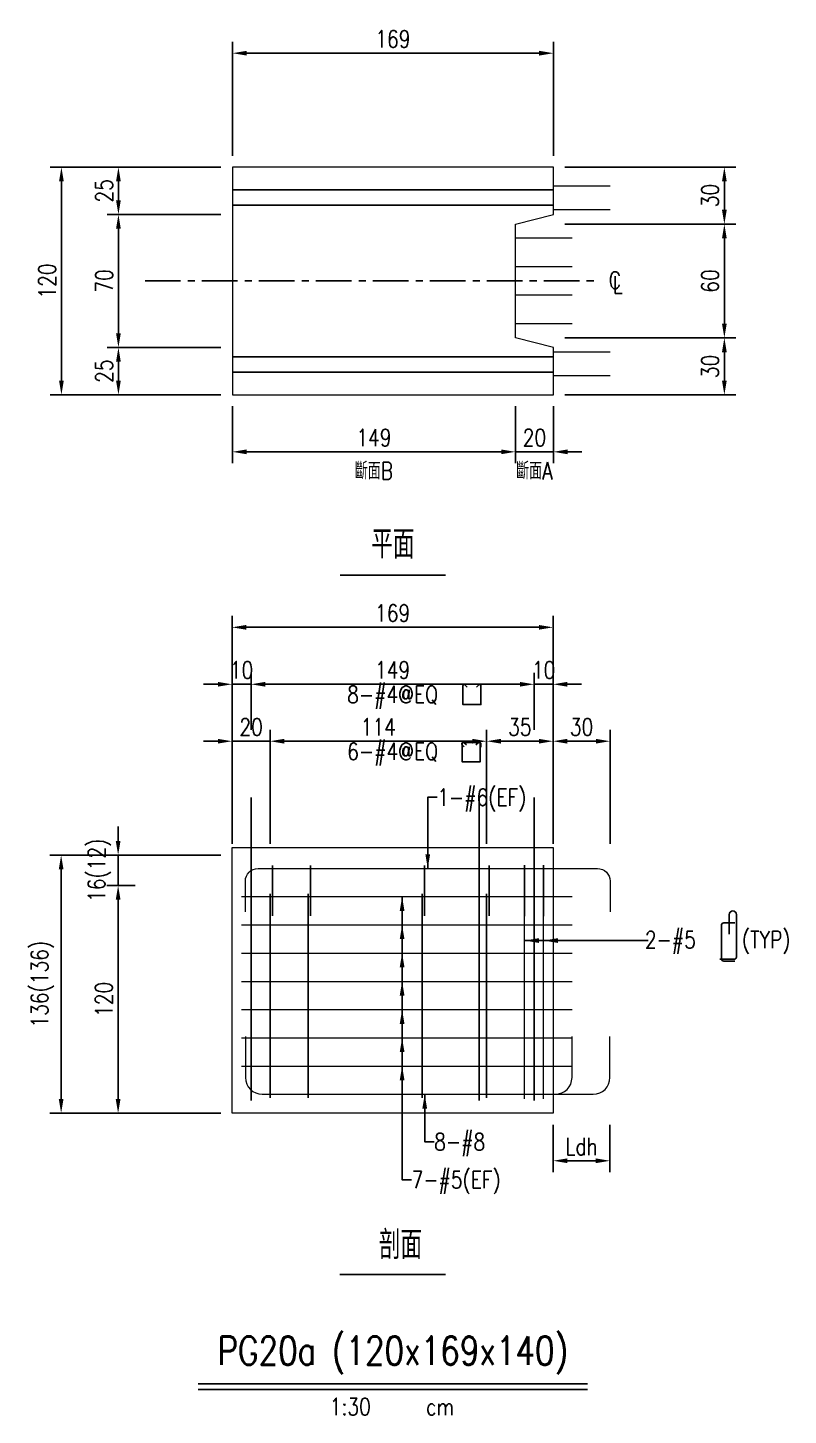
# Model space of a CAD drawing. Extents: x -4754 to 10419, y -19960 to 3841.
# Drawn here: x 669 to 1069, y 1833 to 2564 of the extents above; entities that cross this region are included whole.
import ezdxf
from ezdxf.enums import TextEntityAlignment as Align

# ---------------------------------------------------------------- set-up
doc = ezdxf.new("R2010")
doc.units = 0
doc.header["$LTSCALE"] = 3
doc.linetypes.add('CENTER', pattern=[2, 1.25, -0.25, 0.25, -0.25])
doc.layers.get('0').update_dxf_attribs({"linetype": 'CONTINUOUS'})
doc.layers.add('HB_0', color=7, linetype='CONTINUOUS', transparency=0.5)
for name, color, linetype in [('HB_DIM', 1, 'CONTINUOUS'), ('HB_TXT_CTEXT', 2, 'CONTINUOUS'), ('鋼筋', 3, 'CONTINUOUS')]:
    doc.layers.add(name, color=color, linetype=linetype)
doc.styles.get("Standard").update_dxf_attribs({"font": 'ROMANS.shx', "width": 0.8, "bigfont": 'LCHINA.shx'})
doc.dimstyles.new('30', dxfattribs={"dimscale": 3, "dimtxt": 3, "dimasz": 2.5, "dimexe": 2, "dimexo": 2, "dimgap": 1, "dimtad": 1, "dimdsep": 46, "dimtxsty": 'Standard', "dimcen": 0, "dimclrd": 256, "dimclre": 256, "dimclrt": 2, "dimadec": 0, "dimazin": 0, "dimtfac": 1, "dimtix": 1, "dimtmove": 2, "dimatfit": 3, "dimfxl": 1, "dimtolj": 1, "dimtzin": 0, "dimarcsym": 0})

# ---------------------------------------------------------------- blocks, each defined once
blk = doc.blocks.new('beam_Topview')
at = {"layer": 'HB_TXT_CTEXT', "color": 4, "linetype": 'Continuous'}
blk.add_line((-27.76, 0), (27.76, 0), dxfattribs=at)
at = {"layer": 'HB_TXT_CTEXT', "color": 4, "linetype": 'Continuous', "width": 0.8}
blk.add_text('平面', height=15, rotation=360, dxfattribs=at).set_placement((0, 16.5), align=Align.MIDDLE)
blk = doc.blocks.new('beam_title')
at = {"layer": 'HB_TXT_CTEXT', "color": 3, "linetype": 'Continuous'}
blk.add_line((-102.52, 3), (102.52, 3), dxfattribs=at)
at = {"layer": 'HB_TXT_CTEXT', "color": 1, "linetype": 'Continuous'}
blk.add_line((-102.52, 0), (102.52, 0), dxfattribs=at)
at = {"color": 3, "linetype": 'Continuous', "width": 0.8}
blk.add_attdef('A', text='', height=15, dxfattribs=at).set_placement((0, 19.49), align=Align.MIDDLE)
at = {"color": 2, "linetype": 'Continuous', "width": 0.8}
for tag, p in [('1:30', (-22.44, -9)), ('CM', (24.84, -9))]:
    blk.add_attdef(tag, text='', height=9, dxfattribs=at).set_placement(p, align=Align.MIDDLE)
blk = doc.blocks.new('*D89')
at = {"layer": 'HB_DIM', "linetype": 'Continuous', "lineweight": -2}
for p, q in [((776.22, 2496.95), (776.22, 2556.95)), ((783.72, 2550.95), (937.72, 2550.95)), ((945.22, 2496.95), (945.22, 2556.95))]:
    blk.add_line(p, q, dxfattribs=at)
at = {"layer": 'HB_DIM'}
for points in [[(783.72, 2552.2), (783.72, 2549.7), (776.22, 2550.95)], [(937.72, 2549.7), (937.72, 2552.2), (945.22, 2550.95)]]:
    blk.add_solid(points, dxfattribs=at)
at = {"layer": 'HB_DIM', "color": 2, "linetype": 'Continuous', "insert": (860.72, 2558.45), "char_height": 9, "attachment_point": 5, "rotation": 0}
blk.add_mtext('\\A1;169', dxfattribs=at)
blk = doc.blocks.new('*D90')
at = {"layer": 'HB_DIM', "linetype": 'Continuous', "lineweight": -2}
for p, q in [((776.22, 2364.95), (776.22, 2334.95)), ((925.22, 2364.95), (925.22, 2334.95)), ((783.72, 2340.95), (917.72, 2340.95))]:
    blk.add_line(p, q, dxfattribs=at)
at = {"layer": 'HB_DIM'}
for points in [[(783.72, 2342.2), (783.72, 2339.7), (776.22, 2340.95)], [(917.72, 2339.7), (917.72, 2342.2), (925.22, 2340.95)]]:
    blk.add_solid(points, dxfattribs=at)
at = {"layer": 'HB_DIM', "color": 2, "linetype": 'Continuous', "insert": (850.72, 2348.45), "char_height": 9, "attachment_point": 5, "rotation": 0}
blk.add_mtext('\\A1;149', dxfattribs=at)
blk = doc.blocks.new('*D91')
at = {"layer": 'HB_DIM', "linetype": 'Continuous', "lineweight": -2}
for p, q in [((925.22, 2364.95), (925.22, 2334.95)), ((945.22, 2364.95), (945.22, 2334.95)), ((917.72, 2340.95), (910.22, 2340.95)), ((925.22, 2340.95), (945.22, 2340.95)), ((952.72, 2340.95), (960.22, 2340.95))]:
    blk.add_line(p, q, dxfattribs=at)
at = {"layer": 'HB_DIM'}
for points in [[(917.72, 2339.7), (917.72, 2342.2), (925.22, 2340.95)], [(952.72, 2342.2), (952.72, 2339.7), (945.22, 2340.95)]]:
    blk.add_solid(points, dxfattribs=at)
at = {"layer": 'HB_DIM', "color": 2, "linetype": 'Continuous', "insert": (935.22, 2348.45), "char_height": 9, "attachment_point": 5, "rotation": 0}
blk.add_mtext('\\A1;20', dxfattribs=at)
blk = doc.blocks.new('*D92')
at = {"layer": 'HB_DIM', "linetype": 'Continuous', "lineweight": -2}
for p, q in [((770.22, 2490.95), (680.22, 2490.95)), ((686.22, 2483.45), (686.22, 2378.45)), ((770.22, 2370.95), (680.22, 2370.95))]:
    blk.add_line(p, q, dxfattribs=at)
at = {"layer": 'HB_DIM'}
for points in [[(687.47, 2483.45), (684.97, 2483.45), (686.22, 2490.95)], [(684.97, 2378.45), (687.47, 2378.45), (686.22, 2370.95)]]:
    blk.add_solid(points, dxfattribs=at)
at = {"layer": 'HB_DIM', "color": 2, "linetype": 'Continuous', "insert": (678.72, 2430.95), "char_height": 9, "attachment_point": 5, "rotation": 90}
blk.add_mtext('\\A1;120', dxfattribs=at)
blk = doc.blocks.new('*D93')
at = {"layer": 'HB_DIM', "linetype": 'Continuous', "lineweight": -2}
for p, q in [((770.22, 2490.95), (710.22, 2490.95)), ((716.22, 2483.45), (716.22, 2473.45)), ((770.22, 2465.95), (710.22, 2465.95))]:
    blk.add_line(p, q, dxfattribs=at)
at = {"layer": 'HB_DIM'}
for points in [[(717.47, 2483.45), (714.97, 2483.45), (716.22, 2490.95)], [(714.97, 2473.45), (717.47, 2473.45), (716.22, 2465.95)]]:
    blk.add_solid(points, dxfattribs=at)
at = {"layer": 'HB_DIM', "color": 2, "linetype": 'Continuous', "insert": (708.72, 2478.45), "char_height": 9, "attachment_point": 5, "rotation": 90}
blk.add_mtext('\\A1;25', dxfattribs=at)
blk = doc.blocks.new('*D94')
at = {"layer": 'HB_DIM', "linetype": 'Continuous', "lineweight": -2}
for p, q in [((770.22, 2465.95), (710.22, 2465.95)), ((716.22, 2458.45), (716.22, 2403.45)), ((770.22, 2395.95), (710.22, 2395.95))]:
    blk.add_line(p, q, dxfattribs=at)
at = {"layer": 'HB_DIM'}
for points in [[(717.47, 2458.45), (714.97, 2458.45), (716.22, 2465.95)], [(714.97, 2403.45), (717.47, 2403.45), (716.22, 2395.95)]]:
    blk.add_solid(points, dxfattribs=at)
at = {"layer": 'HB_DIM', "color": 2, "linetype": 'Continuous', "insert": (708.72, 2430.95), "char_height": 9, "attachment_point": 5, "rotation": 90}
blk.add_mtext('\\A1;70', dxfattribs=at)
blk = doc.blocks.new('*D95')
at = {"layer": 'HB_DIM', "linetype": 'Continuous', "lineweight": -2}
for p, q in [((770.22, 2395.95), (710.22, 2395.95)), ((716.22, 2388.45), (716.22, 2378.45)), ((770.22, 2370.95), (710.22, 2370.95))]:
    blk.add_line(p, q, dxfattribs=at)
at = {"layer": 'HB_DIM'}
for points in [[(717.47, 2388.45), (714.97, 2388.45), (716.22, 2395.95)], [(714.97, 2378.45), (717.47, 2378.45), (716.22, 2370.95)]]:
    blk.add_solid(points, dxfattribs=at)
at = {"layer": 'HB_DIM', "color": 2, "linetype": 'Continuous', "insert": (708.72, 2383.45), "char_height": 9, "attachment_point": 5, "rotation": 90}
blk.add_mtext('\\A1;25', dxfattribs=at)
blk = doc.blocks.new('*D96')
at = {"layer": 'HB_DIM', "linetype": 'Continuous', "lineweight": -2}
for p, q in [((951.22, 2490.95), (1041.22, 2490.95)), ((1035.22, 2483.45), (1035.22, 2468.45)), ((951.22, 2460.95), (1041.22, 2460.95))]:
    blk.add_line(p, q, dxfattribs=at)
at = {"layer": 'HB_DIM'}
for points in [[(1036.47, 2483.45), (1033.97, 2483.45), (1035.22, 2490.95)], [(1033.97, 2468.45), (1036.47, 2468.45), (1035.22, 2460.95)]]:
    blk.add_solid(points, dxfattribs=at)
at = {"layer": 'HB_DIM', "color": 2, "linetype": 'Continuous', "insert": (1027.72, 2475.95), "char_height": 9, "attachment_point": 5, "rotation": 90}
blk.add_mtext('\\A1;30', dxfattribs=at)
blk = doc.blocks.new('*D97')
at = {"layer": 'HB_DIM', "linetype": 'Continuous', "lineweight": -2}
for p, q in [((951.22, 2460.95), (1041.22, 2460.95)), ((1035.22, 2453.45), (1035.22, 2408.45)), ((951.22, 2400.95), (1041.22, 2400.95))]:
    blk.add_line(p, q, dxfattribs=at)
at = {"layer": 'HB_DIM'}
for points in [[(1036.47, 2453.45), (1033.97, 2453.45), (1035.22, 2460.95)], [(1033.97, 2408.45), (1036.47, 2408.45), (1035.22, 2400.95)]]:
    blk.add_solid(points, dxfattribs=at)
at = {"layer": 'HB_DIM', "color": 2, "linetype": 'Continuous', "insert": (1027.72, 2430.95), "char_height": 9, "attachment_point": 5, "rotation": 90}
blk.add_mtext('\\A1;60', dxfattribs=at)
blk = doc.blocks.new('*D98')
at = {"layer": 'HB_DIM', "linetype": 'Continuous', "lineweight": -2}
for p, q in [((951.22, 2400.95), (1041.22, 2400.95)), ((1035.22, 2393.45), (1035.22, 2378.45)), ((951.22, 2370.95), (1041.22, 2370.95))]:
    blk.add_line(p, q, dxfattribs=at)
at = {"layer": 'HB_DIM'}
for points in [[(1036.47, 2393.45), (1033.97, 2393.45), (1035.22, 2400.95)], [(1033.97, 2378.45), (1036.47, 2378.45), (1035.22, 2370.95)]]:
    blk.add_solid(points, dxfattribs=at)
at = {"layer": 'HB_DIM', "color": 2, "linetype": 'Continuous', "insert": (1027.72, 2385.95), "char_height": 9, "attachment_point": 5, "rotation": 90}
blk.add_mtext('\\A1;30', dxfattribs=at)
blk = doc.blocks.new('cl')
at = {"layer": 'HB_TXT_CTEXT', "linetype": 'Continuous', "width": 0.8}
for s, p in [('C', (-0.18, 0.11)), ('L', (0.23, -0.56))]:
    blk.add_text(s, height=2.5, dxfattribs=at).set_placement(p, align=Align.MIDDLE)
blk = doc.blocks.new('beam_SectionSide')
at = {"layer": 'HB_TXT_CTEXT', "color": 4, "linetype": 'Continuous'}
blk.add_line((-27.76, 0), (27.76, 0), dxfattribs=at)
at = {"layer": 'HB_TXT_CTEXT', "color": 4, "linetype": 'Continuous', "width": 0.8}
blk.add_text(' 剖面', height=15, rotation=360, dxfattribs=at).set_placement((0, 16.5), align=Align.MIDDLE)
blk = doc.blocks.new('rebar_arrowD')
at = {"color": 1, "linetype": 'Continuous'}
blk.add_solid([(-1.25, -7.5), (0, 0), (1.25, -7.5)], dxfattribs=at)
blk = doc.blocks.new('*D306')
at = {"layer": 'HB_DIM', "linetype": 'Continuous', "lineweight": -2}
for p, q in [((945.07, 1986.51), (945.07, 1961.51)), ((975.01, 1986.51), (975.01, 1961.51)), ((967.51, 1967.51), (952.57, 1967.51))]:
    blk.add_line(p, q, dxfattribs=at)
at = {"layer": 'HB_DIM'}
for points in [[(952.57, 1968.76), (952.57, 1966.26), (945.07, 1967.51)], [(967.51, 1966.26), (967.51, 1968.76), (975.01, 1967.51)]]:
    blk.add_solid(points, dxfattribs=at)
at = {"layer": 'HB_DIM', "color": 2, "linetype": 'Continuous', "insert": (960.04, 1975.01), "char_height": 9, "attachment_point": 5, "rotation": 0}
blk.add_mtext('\\A1;Ldh', dxfattribs=at)
blk = doc.blocks.new('rebar_arrowU')
at = {"color": 1, "linetype": 'Continuous'}
blk.add_solid([(-1.25, -7.5), (0, 0), (1.25, -7.5)], dxfattribs=at)
blk = doc.blocks.new('rebar_arrowL')
at = {"color": 1, "linetype": 'Continuous', "extrusion": (0, 0, -1)}
blk.add_solid([(-7.5, 1.25), (0, 0), (-7.5, -1.25)], dxfattribs=at)
blk = doc.blocks.new('rebar_2Tie_180_90')
at = {"layer": 'HB_TXT_CTEXT', "linetype": 'Continuous'}
for points in [[(46.52, -8.69), (46.52, 13.68, 1), (42.68, 13.68), (42.68, 3.28)], [(45.67, 9.28), (39.8, 9.28, 0.414214), (38.6, 8.08), (38.6, -9.57)], [(46.52, -8.69, -0.414214), (45.32, -9.89), (37.81, -9.89)], [(38.6, -9.57, 0.414214), (39.8, -10.77), (45.67, -10.77)]]:
    blk.add_lwpolyline(points, format="xyb", dxfattribs=at)
at = {"color": 2, "linetype": 'Continuous', "width": 0.8}
for tag, p in [('2-D16', (-1.67, 0.43)), ('(TYP)', (49.39, 0.45))]:
    blk.add_attdef(tag, text='', height=9, dxfattribs=at).set_placement(p, align=Align.MIDDLE_LEFT)
blk = doc.blocks.new('*D307')
at = {"layer": 'HB_DIM', "linetype": 'Continuous', "lineweight": -2}
for p, q in [((776.07, 2134.51), (776.07, 2254.51)), ((945.07, 2134.51), (945.07, 2254.51)), ((783.57, 2248.51), (937.57, 2248.51))]:
    blk.add_line(p, q, dxfattribs=at)
at = {"layer": 'HB_DIM'}
for points in [[(783.57, 2249.76), (783.57, 2247.26), (776.07, 2248.51)], [(937.57, 2247.26), (937.57, 2249.76), (945.07, 2248.51)]]:
    blk.add_solid(points, dxfattribs=at)
at = {"layer": 'HB_DIM', "color": 2, "linetype": 'Continuous', "insert": (860.57, 2256.01), "char_height": 9, "attachment_point": 5, "rotation": 0}
blk.add_mtext('\\A1;169', dxfattribs=at)
blk = doc.blocks.new('*D308')
at = {"layer": 'HB_DIM', "linetype": 'Continuous', "lineweight": -2}
for p, q in [((776.07, 2194.51), (776.07, 2224.51)), ((786.07, 2194.51), (786.07, 2224.51)), ((768.57, 2218.51), (761.07, 2218.51)), ((776.07, 2218.51), (786.07, 2218.51)), ((793.57, 2218.51), (801.07, 2218.51))]:
    blk.add_line(p, q, dxfattribs=at)
at = {"layer": 'HB_DIM'}
for points in [[(768.57, 2217.26), (768.57, 2219.76), (776.07, 2218.51)], [(793.57, 2219.76), (793.57, 2217.26), (786.07, 2218.51)]]:
    blk.add_solid(points, dxfattribs=at)
at = {"layer": 'HB_DIM', "color": 2, "linetype": 'Continuous', "insert": (781.07, 2226.01), "char_height": 9, "attachment_point": 5, "rotation": 0}
blk.add_mtext('\\A1;10', dxfattribs=at)
blk = doc.blocks.new('*D309')
at = {"layer": 'HB_DIM', "linetype": 'Continuous', "lineweight": -2}
for p, q in [((786.07, 2194.51), (786.07, 2224.51)), ((935.07, 2194.51), (935.07, 2224.51)), ((793.57, 2218.51), (927.57, 2218.51))]:
    blk.add_line(p, q, dxfattribs=at)
at = {"layer": 'HB_DIM'}
for points in [[(793.57, 2219.76), (793.57, 2217.26), (786.07, 2218.51)], [(927.57, 2217.26), (927.57, 2219.76), (935.07, 2218.51)]]:
    blk.add_solid(points, dxfattribs=at)
at = {"layer": 'HB_DIM', "color": 2, "linetype": 'Continuous', "insert": (860.57, 2226.01), "char_height": 9, "attachment_point": 5, "rotation": 0}
blk.add_mtext('\\A1;149', dxfattribs=at)
blk = doc.blocks.new('*D310')
at = {"layer": 'HB_DIM', "linetype": 'Continuous', "lineweight": -2}
for p, q in [((935.07, 2194.51), (935.07, 2224.51)), ((945.07, 2194.51), (945.07, 2224.51)), ((927.57, 2218.51), (920.07, 2218.51)), ((935.07, 2218.51), (945.07, 2218.51)), ((952.57, 2218.51), (960.07, 2218.51))]:
    blk.add_line(p, q, dxfattribs=at)
at = {"layer": 'HB_DIM'}
for points in [[(927.57, 2217.26), (927.57, 2219.76), (935.07, 2218.51)], [(952.57, 2219.76), (952.57, 2217.26), (945.07, 2218.51)]]:
    blk.add_solid(points, dxfattribs=at)
at = {"layer": 'HB_DIM', "color": 2, "linetype": 'Continuous', "insert": (940.07, 2226.01), "char_height": 9, "attachment_point": 5, "rotation": 0}
blk.add_mtext('\\A1;10', dxfattribs=at)
blk = doc.blocks.new('*D311')
at = {"layer": 'HB_DIM', "linetype": 'Continuous', "lineweight": -2}
for p, q in [((776.07, 2134.51), (776.07, 2194.51)), ((796.07, 2134.51), (796.07, 2194.51)), ((768.57, 2188.51), (761.07, 2188.51)), ((776.07, 2188.51), (796.07, 2188.51)), ((803.57, 2188.51), (811.07, 2188.51))]:
    blk.add_line(p, q, dxfattribs=at)
at = {"layer": 'HB_DIM'}
for points in [[(768.57, 2187.26), (768.57, 2189.76), (776.07, 2188.51)], [(803.57, 2189.76), (803.57, 2187.26), (796.07, 2188.51)]]:
    blk.add_solid(points, dxfattribs=at)
at = {"layer": 'HB_DIM', "color": 2, "linetype": 'Continuous', "insert": (786.07, 2196.01), "char_height": 9, "attachment_point": 5, "rotation": 0}
blk.add_mtext('\\A1;20', dxfattribs=at)
blk = doc.blocks.new('*D312')
at = {"layer": 'HB_DIM', "linetype": 'Continuous', "lineweight": -2}
for p, q in [((796.07, 2134.51), (796.07, 2194.51)), ((910.07, 2134.51), (910.07, 2194.51)), ((803.57, 2188.51), (902.57, 2188.51))]:
    blk.add_line(p, q, dxfattribs=at)
at = {"layer": 'HB_DIM'}
for points in [[(803.57, 2189.76), (803.57, 2187.26), (796.07, 2188.51)], [(902.57, 2187.26), (902.57, 2189.76), (910.07, 2188.51)]]:
    blk.add_solid(points, dxfattribs=at)
at = {"layer": 'HB_DIM', "color": 2, "linetype": 'Continuous', "insert": (853.07, 2196.01), "char_height": 9, "attachment_point": 5, "rotation": 0}
blk.add_mtext('\\A1;114', dxfattribs=at)
blk = doc.blocks.new('*D313')
at = {"layer": 'HB_DIM', "linetype": 'Continuous', "lineweight": -2}
for p, q in [((910.07, 2134.51), (910.07, 2194.51)), ((945.07, 2134.51), (945.07, 2194.51)), ((917.57, 2188.51), (937.57, 2188.51))]:
    blk.add_line(p, q, dxfattribs=at)
at = {"layer": 'HB_DIM'}
for points in [[(917.57, 2189.76), (917.57, 2187.26), (910.07, 2188.51)], [(937.57, 2187.26), (937.57, 2189.76), (945.07, 2188.51)]]:
    blk.add_solid(points, dxfattribs=at)
at = {"layer": 'HB_DIM', "color": 2, "linetype": 'Continuous', "insert": (927.57, 2196.01), "char_height": 9, "attachment_point": 5, "rotation": 0}
blk.add_mtext('\\A1;35', dxfattribs=at)
blk = doc.blocks.new('*D314')
at = {"layer": 'HB_DIM', "linetype": 'Continuous', "lineweight": -2}
for p, q in [((945.07, 2134.51), (945.07, 2194.51)), ((975.07, 2134.51), (975.07, 2194.51)), ((952.57, 2188.51), (967.57, 2188.51))]:
    blk.add_line(p, q, dxfattribs=at)
at = {"layer": 'HB_DIM'}
for points in [[(952.57, 2189.76), (952.57, 2187.26), (945.07, 2188.51)], [(967.57, 2187.26), (967.57, 2189.76), (975.07, 2188.51)]]:
    blk.add_solid(points, dxfattribs=at)
at = {"layer": 'HB_DIM', "color": 2, "linetype": 'Continuous', "insert": (960.07, 2196.01), "char_height": 9, "attachment_point": 5, "rotation": 0}
blk.add_mtext('\\A1;30', dxfattribs=at)
blk = doc.blocks.new('*D315')
at = {"layer": 'HB_DIM', "linetype": 'Continuous', "lineweight": -2}
for p, q in [((770.07, 2128.51), (680.07, 2128.51)), ((686.07, 2121.01), (686.07, 2000.01)), ((770.07, 1992.51), (680.07, 1992.51))]:
    blk.add_line(p, q, dxfattribs=at)
at = {"layer": 'HB_DIM'}
for points in [[(687.32, 2121.01), (684.82, 2121.01), (686.07, 2128.51)], [(684.82, 2000.01), (687.32, 2000.01), (686.07, 1992.51)]]:
    blk.add_solid(points, dxfattribs=at)
at = {"layer": 'HB_DIM', "color": 2, "linetype": 'Continuous', "insert": (676.22, 2060.51), "char_height": 9, "attachment_point": 5, "rotation": 90}
blk.add_mtext('\\A1;136(136)', dxfattribs=at)
blk = doc.blocks.new('*D316')
at = {"layer": 'HB_DIM', "linetype": 'Continuous', "lineweight": -2}
for p, q in [((716.07, 2136.01), (716.07, 2143.51)), ((770.07, 2128.51), (710.07, 2128.51)), ((716.07, 2128.51), (716.07, 2112.51)), ((725.07, 2112.51), (710.07, 2112.51)), ((716.07, 2105.01), (716.07, 2097.51))]:
    blk.add_line(p, q, dxfattribs=at)
at = {"layer": 'HB_DIM'}
for points in [[(714.82, 2136.01), (717.32, 2136.01), (716.07, 2128.51)], [(717.32, 2105.01), (714.82, 2105.01), (716.07, 2112.51)]]:
    blk.add_solid(points, dxfattribs=at)
at = {"layer": 'HB_DIM', "color": 2, "linetype": 'Continuous', "insert": (706.22, 2120.51), "char_height": 9, "attachment_point": 5, "rotation": 90}
blk.add_mtext('\\A1;16(12)', dxfattribs=at)
blk = doc.blocks.new('*D317')
at = {"layer": 'HB_DIM', "linetype": 'Continuous', "lineweight": -2}
for p, q in [((725.07, 2112.51), (710.07, 2112.51)), ((716.07, 2105.01), (716.07, 2000.01)), ((770.07, 1992.51), (710.07, 1992.51))]:
    blk.add_line(p, q, dxfattribs=at)
at = {"layer": 'HB_DIM'}
for points in [[(717.32, 2105.01), (714.82, 2105.01), (716.07, 2112.51)], [(714.82, 2000.01), (717.32, 2000.01), (716.07, 1992.51)]]:
    blk.add_solid(points, dxfattribs=at)
at = {"layer": 'HB_DIM', "color": 2, "linetype": 'Continuous', "insert": (708.57, 2052.51), "char_height": 9, "attachment_point": 5, "rotation": 90}
blk.add_mtext('\\A1;120', dxfattribs=at)
blk = doc.blocks.new('dim_rebar_HoopU')
at = {"linetype": 'Continuous'}
blk.add_lwpolyline([(44.17, 4.47), (45.41, 5.71, -0.668179), (46.47, 5.27), (46.47, -4.68), (37.02, -4.68), (37.02, 5.27, -0.668179), (38.09, 5.71), (39.33, 4.47)], format="xyb", dxfattribs=at)
at = {"linetype": 'Continuous', "width": 0.8}
blk.add_attdef('25-D13@EQ', text='', height=9, dxfattribs=at).set_placement((0, 0), align=Align.MIDDLE)
blk = doc.blocks.new('dim_rebar_HoopUwithTie')
at = {"linetype": 'Continuous'}
for points in [[(37.71, 3.13), (36.52, 4.32, -0.668179), (36.95, 5.34), (45.82, 5.34, -0.414214), (46.42, 4.74), (46.42, 2.79)], [(43.88, 4.04), (45.07, 5.23, -0.668179), (46.09, 4.81), (46.09, -4.89), (36.68, -4.89), (36.68, 4.81, -0.668179), (37.71, 5.23), (38.89, 4.04)]]:
    blk.add_lwpolyline(points, format="xyb", dxfattribs=at)
at = {"linetype": 'Continuous', "width": 0.8}
blk.add_attdef('22-D13@EQ', text='', height=9, dxfattribs=at).set_placement((0, 0), align=Align.MIDDLE)

msp = doc.modelspace()

# ---------------------------------------------------------------- linework, layer by layer
at = {"layer": 'HB_0', "lineweight": 5}
for p, q in [((925.223, 2490.95, 136), (776.223, 2490.95, 136)), ((776.223, 2490.95, 136), (776.223, 2478.95, 136)), ((945.223, 2490.95, 136), (925.223, 2490.95, 136)), ((945.223, 2478.95, 136), (945.223, 2490.95, 136)), ((925.223, 2478.95, 136), (776.223, 2478.95, 136)), ((776.223, 2478.95, 136), (776.223, 2470.95, 124)), ((776.223, 2478.95, 136), (925.223, 2478.95, 136)), ((945.223, 2478.95, 136), (925.223, 2478.95, 136)), ((925.223, 2478.95, 136), (945.223, 2478.95, 136)), ((945.223, 2470.95, 124), (945.223, 2478.95, 136)), ((776.223, 2470.95, 124), (925.223, 2470.95, 124)), ((925.223, 2470.95, 124), (776.223, 2470.95, 124)), ((776.223, 2470.95, 124), (776.223, 2390.95, 124)), ((945.223, 2470.95, 124), (925.223, 2470.95, 124)), ((925.223, 2470.95, 124), (945.223, 2470.95, 124)), ((945.223, 2465.95, 124), (945.223, 2470.95, 124)), ((925.223, 2460.95, 124), (945.223, 2465.95, 124)), ((925.223, 2400.95, 124), (925.223, 2460.95, 124)), ((945.223, 2395.95, 124), (925.223, 2400.95, 124)), ((925.223, 2390.95, 124), (776.223, 2390.95, 124)), ((776.223, 2390.95, 124), (776.223, 2382.95, 140)), ((776.223, 2390.95, 124), (925.223, 2390.95, 124)), ((925.223, 2390.95, 124), (945.223, 2390.95, 124)), ((945.223, 2390.95, 124), (925.223, 2390.95, 124)), ((945.223, 2390.95, 124), (945.223, 2395.95, 124)), ((945.223, 2382.95, 140), (945.223, 2390.95, 124)), ((925.223, 2382.95, 140), (776.223, 2382.95, 140)), ((776.223, 2382.95, 140), (776.223, 2370.95, 140)), ((776.223, 2382.95, 140), (925.223, 2382.95, 140)), ((925.223, 2382.95, 140), (945.223, 2382.95, 140)), ((945.223, 2382.95, 140), (925.223, 2382.95, 140)), ((945.223, 2370.95, 140), (945.223, 2382.95, 140)), ((776.223, 2370.95, 140), (925.223, 2370.95, 140)), ((925.223, 2370.95, 140), (945.223, 2370.95, 140)), ((776.073, 2132.507), (925.073, 2132.507)), ((776.073, 2116.507, -8), (776.073, 2132.507)), ((776.073, 1992.507, -108), (776.073, 2128.507, -108)), ((925.073, 2132.507), (945.073, 2132.507)), ((945.073, 2132.507), (945.073, 2116.507, -8)), ((945.073, 2128.507, -108), (945.073, 1992.507, -108)), ((945.073, 2116.507, -13), (945.073, 1992.507, -13)), ((925.073, 1992.507, -108), (776.073, 1992.507, -108)), ((945.073, 1992.507, -108), (925.073, 1992.507, -108)), ((945.073, 1992.507, -13), (925.073, 1992.507, -18))]:
    msp.add_line(p, q, dxfattribs=at)
at = {"layer": 'HB_0', "color": 1, "linetype": 'CENTER', "ltscale": 5}
msp.add_lwpolyline([(730.223, 2430.95), (968.223, 2430.95)], dxfattribs=at)
at = {"layer": 'HB_TXT_CTEXT', "color": 1, "linetype": 'Continuous'}
for points in [[(879.073, 2121.507), (879.073, 2129.007), (879.073, 2159.007), (884.073, 2159.007)], [(865.573, 2106.632), (865.573, 2017.382), (865.573, 1957.507), (870.573, 1957.507)], [(930.073, 2083.507), (940.073, 2083.507), (995.073, 2083.507)], [(877.473, 2002.507), (877.473, 1992.507), (877.473, 1977.507), (882.473, 1977.507)]]:
    msp.add_lwpolyline(points, dxfattribs=at)
at = {"layer": '鋼筋', "lineweight": 5}
for p, q in [((975.16, 2480.95, 18.89), (945.223, 2480.95, 18.89)), ((975.16, 2468.45, 18.89), (945.223, 2468.45, 18.89)), ((955.16, 2453.45, 18.89), (925.223, 2453.45, 18.89)), ((955.16, 2438.45, 18.89), (925.223, 2438.45, 18.89)), ((955.16, 2423.45, 18.89), (925.223, 2423.45, 18.89)), ((955.16, 2408.45, 18.89), (925.223, 2408.45, 18.89)), ((975.16, 2393.45, 18.89), (945.223, 2393.45, 18.89)), ((975.16, 2380.95, 18.89), (945.223, 2380.95, 18.89)), ((786.073, 2148.142, -81.055), (786.073, 2155.762, -81.055)), ((786.073, 2155.762, -87.405), (786.073, 2002.507, -87.405)), ((786.073, 2002.507, -8.595), (786.073, 2155.762, -8.595)), ((786.073, 2155.762, -14.945), (786.073, 2148.142, -14.945)), ((906.073, 2148.142, -81.055), (906.073, 2155.762, -81.055)), ((906.073, 2155.762, -87.405), (906.073, 2002.507, -87.405)), ((906.073, 2002.507, -8.595), (906.073, 2155.762, -8.595)), ((906.073, 2155.762, -14.945), (906.073, 2148.142, -14.945)), ((935.073, 2148.142, -81.055), (935.073, 2155.762, -81.055)), ((935.073, 2155.762, -87.405), (935.073, 2002.507, -87.405)), ((935.073, 2002.507, -8.595), (935.073, 2155.762, -8.595)), ((935.073, 2155.762, -14.945), (935.073, 2148.142, -14.945)), ((789.758, 2121.507, -98), (968.388, 2121.507, -98)), ((797.343, 2096.51, -94.83), (797.343, 2119.922, -94.83)), ((797.343, 2119.922, -101.18), (797.343, 2096.51, -101.18)), ((817.343, 2096.51, -94.83), (817.343, 2119.922, -94.83)), ((817.343, 2119.922, -101.18), (817.343, 2096.51, -101.18)), ((877.343, 2096.51, -94.83), (877.343, 2119.922, -94.83)), ((877.343, 2119.922, -101.18), (877.343, 2096.51, -101.18)), ((911.343, 2096.51, -94.83), (911.343, 2119.922, -94.83)), ((911.343, 2119.922, -101.18), (911.343, 2096.51, -101.18)), ((783.073, 2098.587, -98), (783.073, 2114.822, -98)), ((930.073, 2004.02, -102.13), (930.073, 2119.282, -102.13)), ((930.073, 2119.282, -94.18), (930.073, 2096.27, -94.18)), ((940.073, 2004.02, -102.13), (940.073, 2119.282, -102.13)), ((940.073, 2119.282, -94.18), (940.073, 2096.27, -94.18)), ((975.073, 2114.822, -98), (975.073, 2098.587, -98)), ((781.073, 2106.632, -98), (955.073, 2106.632, -98)), ((796.073, 2097.267, -93.555), (796.073, 2104.887, -93.555)), ((796.073, 2104.887, -99.905), (796.073, 2003.777, -99.905)), ((796.073, 2003.777, 3.905), (796.073, 2104.887, 3.905)), ((796.073, 2104.887, -2.445), (796.073, 2097.267, -2.445)), ((816.073, 2097.267, -93.555), (816.073, 2104.887, -93.555)), ((816.073, 2104.887, -99.905), (816.073, 2003.777, -99.905)), ((816.073, 2003.777, 3.905), (816.073, 2104.887, 3.905)), ((816.073, 2104.887, -2.445), (816.073, 2097.267, -2.445)), ((876.073, 2097.267, -93.555), (876.073, 2104.887, -93.555)), ((876.073, 2104.887, -99.905), (876.073, 2003.777, -99.905)), ((876.073, 2003.777, 3.905), (876.073, 2104.887, 3.905)), ((876.073, 2104.887, -2.445), (876.073, 2097.267, -2.445)), ((910.073, 2097.267, -93.555), (910.073, 2104.887, -93.555)), ((910.073, 2104.887, -99.905), (910.073, 2003.777, -99.905)), ((910.073, 2003.777, 3.905), (910.073, 2104.887, 3.905)), ((910.073, 2104.887, -2.445), (910.073, 2097.267, -2.445)), ((781.073, 2091.757, -98), (955.073, 2091.757, -98)), ((781.073, 2076.882, -98), (955.073, 2076.882, -98)), ((781.073, 2062.007, -98), (955.073, 2062.007, -98)), ((781.073, 2047.132, -98), (955.073, 2047.132, -98)), ((781.073, 2032.257, -98), (955.073, 2032.257, -98)), ((783.073, 2032.987, -98), (783.073, 2011.397, -98)), ((783.073, 2032.987, -85.5), (783.073, 2011.397, -85.5)), ((783.073, 2032.987, -70.5), (783.073, 2011.397, -70.5)), ((783.073, 2032.987, -55.5), (783.073, 2011.397, -55.5)), ((955.01, 2011.397, -70.5), (955.01, 2032.987, -70.5)), ((955.01, 2011.397, -55.5), (955.01, 2032.987, -55.5)), ((975.01, 2011.397, -98), (975.01, 2032.987, -98)), ((975.01, 2011.397, -85.5), (975.01, 2032.987, -85.5)), ((781.073, 2017.382, -98), (955.073, 2017.382, -98)), ((786.073, 1999.332, -84.23), (786.073, 1999.332, -11.77)), ((791.963, 2002.507, -98), (966.12, 2002.507, -98)), ((791.963, 2002.507, -85.5), (966.12, 2002.507, -85.5)), ((791.963, 2002.507, -70.5), (946.12, 2002.507, -70.5)), ((791.963, 2002.507, -55.5), (946.12, 2002.507, -55.5)), ((796.073, 2000.602, -96.73), (796.073, 2000.602, 0.73)), ((816.073, 2000.602, -96.73), (816.073, 2000.602, 0.73)), ((876.073, 2000.602, -96.73), (876.073, 2000.602, 0.73)), ((906.073, 1999.332, -84.23), (906.073, 1999.332, -11.77)), ((910.073, 2000.602, -96.73), (910.073, 2000.602, 0.73)), ((930.073, 2000.045, -88.615), (930.073, 2000.045, -98.155)), ((935.073, 1999.332, -84.23), (935.073, 1999.332, -11.77)), ((940.073, 2000.045, -88.615), (940.073, 2000.045, -98.155))]:
    msp.add_line(p, q, dxfattribs=at)
at = {"layer": '鋼筋', "lineweight": 5, "extrusion": (-1, 2.44929e-16, 0)}
for centre, start, end in [((-2155.762, -84.23, -786.073), 90, 270), ((-2155.762, -11.77, -786.073), 90, 270), ((-2155.762, -84.23, -906.073), 90, 270), ((-2155.762, -11.77, -906.073), 90, 270), ((-2155.762, -84.23, -935.073), 90, 270), ((-2155.762, -11.77, -935.073), 90, 270), ((-2119.922, -98.005, -797.343), 90, 270), ((-2119.922, -98.005, -817.343), 90, 270), ((-2119.922, -98.005, -877.343), 90, 270), ((-2119.922, -98.005, -911.343), 90, 270), ((-2104.887, -96.73, -796.073), 90, 270), ((-2104.887, 0.73, -796.073), 90, 270), ((-2104.887, -96.73, -816.073), 90, 270), ((-2104.887, 0.73, -816.073), 90, 270), ((-2104.887, -96.73, -876.073), 90, 270), ((-2104.887, 0.73, -876.073), 90, 270), ((-2104.887, -96.73, -910.073), 90, 270), ((-2104.887, 0.73, -910.073), 90, 270), ((-2003.777, -96.73, -796.073), 270, 0), ((-2003.777, 0.73, -796.073), 0, 90), ((-2003.777, -96.73, -816.073), 270, 0), ((-2003.777, 0.73, -816.073), 0, 90), ((-2003.777, -96.73, -876.073), 270, 0), ((-2003.777, 0.73, -876.073), 0, 90), ((-2003.777, -96.73, -910.073), 270, 0), ((-2003.777, 0.73, -910.073), 0, 90), ((-2002.507, -84.23, -786.073), 270, 0), ((-2002.507, -11.77, -786.073), 0, 90), ((-2002.507, -84.23, -906.073), 270, 0), ((-2002.507, -11.77, -906.073), 0, 90), ((-2002.507, -84.23, -935.073), 270, 0), ((-2002.507, -11.77, -935.073), 0, 90)]:
    msp.add_arc(centre, 3.175, start, end, dxfattribs=at)
at = {"layer": '鋼筋', "lineweight": 5, "extrusion": (0, 0, -1)}
for centre, start, end in [((-789.758, 2114.822, 98), 0, 90), ((-968.388, 2114.822, 98), 90, 180)]:
    msp.add_arc(centre, 6.685, start, end, dxfattribs=at)
at = {"layer": '鋼筋', "lineweight": 5, "extrusion": (1, -2.44929e-16, 1.22465e-16)}
for centre, start, end in [((2119.282, -98.155, 930.073), 270, 90), ((2119.282, -98.155, 940.073), 270, 90), ((2004.02, -98.155, 930.073), 180, 270), ((2004.02, -98.155, 940.073), 180, 270)]:
    msp.add_arc(centre, 3.975, start, end, dxfattribs=at)
at = {"layer": '鋼筋', "lineweight": 5}
for centre, start, end in [((791.963, 2011.397, -98), 180, 270), ((791.963, 2011.397, -85.5), 180, 270), ((791.963, 2011.397, -70.5), 180, 270), ((791.963, 2011.397, -55.5), 180, 270), ((946.12, 2011.397, -70.5), 270, 0), ((946.12, 2011.397, -55.5), 270, 0), ((966.12, 2011.397, -98), 270, 0), ((966.12, 2011.397, -85.5), 270, 0)]:
    msp.add_arc(centre, 8.89, start, end, dxfattribs=at)

# ---------------------------------------------------------------- block references
at = {"layer": 'HB_0', "linetype": 'Continuous', "xscale": 3.6, "yscale": 3.6, "zscale": 3.6}
msp.add_blockref('cl', (978.223, 2430.95, 140), dxfattribs=at)
at = {"layer": 'HB_TXT_CTEXT', "color": 0, "linetype": 'Continuous', "rotation": 360}
for name, p in [('beam_Topview', (860.723, 2275.95)), ('beam_SectionSide', (860.573, 1907.507))]:
    msp.add_blockref(name, p, dxfattribs=at)
at = {"layer": 'HB_TXT_CTEXT', "linetype": 'Continuous'}
for name, p, values in [('dim_rebar_HoopU', (860.573, 2212.507, -108), {'25-D13@EQ': '8-#4@EQ'}), ('dim_rebar_HoopUwithTie', (860.573, 2182.507, -108), {'22-D13@EQ': '6-#4@EQ'}), ('rebar_2Tie_180_90', (995.073, 2083.507, -88.615), {'2-D16': '2-#5', '(TYP)': '(TYP)'})]:
    msp.add_blockref(name, p, dxfattribs=at).add_auto_attribs(values)
at = {"layer": 'HB_TXT_CTEXT', "linetype": 'Continuous', "rotation": 180}
msp.add_blockref('rebar_arrowD', (879.073, 2121.507, -98), dxfattribs=at)
at = {"layer": 'HB_TXT_CTEXT', "linetype": 'Continuous'}
for name, p in [('rebar_arrowU', (865.573, 2106.632, -98)), ('rebar_arrowU', (865.573, 2091.757, -98)), ('rebar_arrowL', (930.073, 2083.507, -88.615)), ('rebar_arrowL', (940.073, 2083.507, -88.615)), ('rebar_arrowU', (865.573, 2076.882, -98)), ('rebar_arrowU', (865.573, 2062.007, -98)), ('rebar_arrowU', (865.573, 2047.132, -98)), ('rebar_arrowU', (865.573, 2032.257, -98)), ('rebar_arrowU', (865.573, 2017.382, -98)), ('rebar_arrowU', (877.473, 2002.507))]:
    msp.add_blockref(name, p, dxfattribs=at)
at = {"layer": 'HB_TXT_CTEXT', "color": 0, "linetype": 'Continuous', "rotation": 360}
msp.add_blockref('beam_title', (860.723, 1846.95), dxfattribs=at).add_auto_attribs({'A': 'PG20a (120x169x140)', '1:30': '1:30', 'CM': 'cm'})

# ---------------------------------------------------------------- texts
at = {"layer": 'HB_TXT_CTEXT', "linetype": 'Continuous', "width": 0.8}
for s, p in [('斷面B', (850.723, 2330.95)), ('斷面A', (935.223, 2330.95))]:
    msp.add_text(s, height=9, dxfattribs=at).set_placement(p, align=Align.MIDDLE_CENTER)
for s, p in [('1-#6(EF)', (884.073, 2159.007, -98)), ('8-#8', (882.473, 1977.507)), ('7-#5(EF)', (870.573, 1957.507, -98))]:
    msp.add_text(s, height=9, dxfattribs=at).set_placement(p, align=Align.MIDDLE_LEFT)

# ---------------------------------------------------------------- dimensions: what is measured, and where the dimension line sits
at = {"layer": 'HB_DIM', "linetype": 'Continuous'}
for base, p1, p2, angle, override, picture, middle in [((945.223, 2550.95), (776.223, 2490.95, 124), (945.223, 2490.95, 124), 0, {"dimpost": '<>'}, '*D89', (860.723, 2558.45)), ((686.223, 2370.95), (776.223, 2490.95, 124), (776.223, 2370.95, 124), 90, {"dimtad": 4, "dimpost": '<>'}, '*D92', (678.723, 2430.95)), ((716.223, 2465.95), (776.223, 2490.95, 124), (776.223, 2465.95, 124), 90, {"dimtad": 4, "dimpost": '<>'}, '*D93', (708.723, 2478.45)), ((1035.223, 2460.95), (945.223, 2490.95, 124), (945.223, 2460.95, 124), 90, {"dimtad": 4, "dimpost": '<>'}, '*D96', (1027.723, 2475.95)), ((716.223, 2395.95), (776.223, 2465.95, 124), (776.223, 2395.95, 124), 90, {"dimtad": 4, "dimpost": '<>'}, '*D94', (708.723, 2430.95)), ((1035.223, 2400.95), (945.223, 2460.95, 124), (945.223, 2400.95, 124), 90, {"dimtad": 4, "dimpost": '<>'}, '*D97', (1027.723, 2430.95)), ((1035.223, 2370.95), (945.223, 2400.95, 124), (945.223, 2370.95, 124), 90, {"dimtad": 4, "dimpost": '<>'}, '*D98', (1027.723, 2385.95)), ((716.223, 2370.95), (776.223, 2395.95, 124), (776.223, 2370.95, 124), 90, {"dimtad": 4, "dimpost": '<>'}, '*D95', (708.723, 2383.45)), ((925.223, 2340.95), (776.223, 2370.95, 124), (925.223, 2370.95, 124), 0, {"dimpost": '<>'}, '*D90', (850.723, 2348.45)), ((945.223, 2340.95), (925.223, 2370.95, 124), (945.223, 2370.95, 124), 0, {"dimpost": '<>'}, '*D91', (935.223, 2348.45)), ((945.073, 2248.507), (776.073, 2128.507, -108), (945.073, 2128.507, -108), 0, {"dimpost": '<>'}, '*D307', (860.573, 2256.007)), ((786.073, 2218.507), (776.073, 2188.507, -108), (786.073, 2188.507, -108), 0, {"dimpost": '<>'}, '*D308', (781.073, 2226.007)), ((935.073, 2218.507), (786.073, 2188.507, -108), (935.073, 2188.507, -108), 0, {"dimpost": '<>'}, '*D309', (860.573, 2226.007)), ((945.073, 2218.507), (935.073, 2188.507, -108), (945.073, 2188.507, -108), 0, {"dimpost": '<>'}, '*D310', (940.073, 2226.007)), ((796.073, 2188.507), (776.073, 2128.507, -108), (796.073, 2128.507, -108), 0, {"dimpost": '<>'}, '*D311', (786.073, 2196.007)), ((910.073, 2188.507), (796.073, 2128.507, -108), (910.073, 2128.507, -108), 0, {"dimpost": '<>'}, '*D312', (853.073, 2196.007)), ((945.073, 2188.507), (910.073, 2128.507, -108), (945.073, 2128.507, -108), 0, {"dimpost": '<>'}, '*D313', (927.573, 2196.007)), ((975.073, 2188.507), (945.073, 2128.507, -108), (975.073, 2128.507, -108), 0, {"dimpost": '<>'}, '*D314', (960.073, 2196.007)), ((716.073, 1992.507), (731.073, 2112.507, -108), (776.073, 1992.507, -108), 90, {"dimtad": 4, "dimpost": '<>'}, '*D317', (708.573, 2052.507))]:
    dim = msp.add_linear_dim(base=base, p1=p1, p2=p2, angle=angle, dimstyle='30', override=override, dxfattribs=at)
    dim.commit()
    dim.dimension.update_dxf_attribs({"geometry": picture, "text_midpoint": middle})
for base, p1, p2, angle, text, override, picture, middle in [((716.073, 2112.507), (776.073, 2128.507, -108), (731.073, 2112.507, -108), 90, '<>(12)', {"dimtad": 4, "dimpost": '<>'}, '*D316', (706.216, 2120.507)), ((686.073, 1992.507), (776.073, 2128.507, -108), (776.073, 1992.507, -108), 90, '<>(136)', {"dimtad": 4, "dimpost": '<>'}, '*D315', (676.216, 2060.507)), ((945.073, 1967.507), (975.01, 1992.507, -98), (945.073, 1992.507, -108), 0, 'Ldh', {"dimpost": '<>'}, '*D306', (960.042, 1975.007))]:
    dim = msp.add_linear_dim(base=base, p1=p1, p2=p2, angle=angle, text=text, dimstyle='30', override=override, dxfattribs=at)
    dim.commit()
    dim.dimension.update_dxf_attribs({"geometry": picture, "text_midpoint": middle})

doc.saveas('drawing.dxf')
